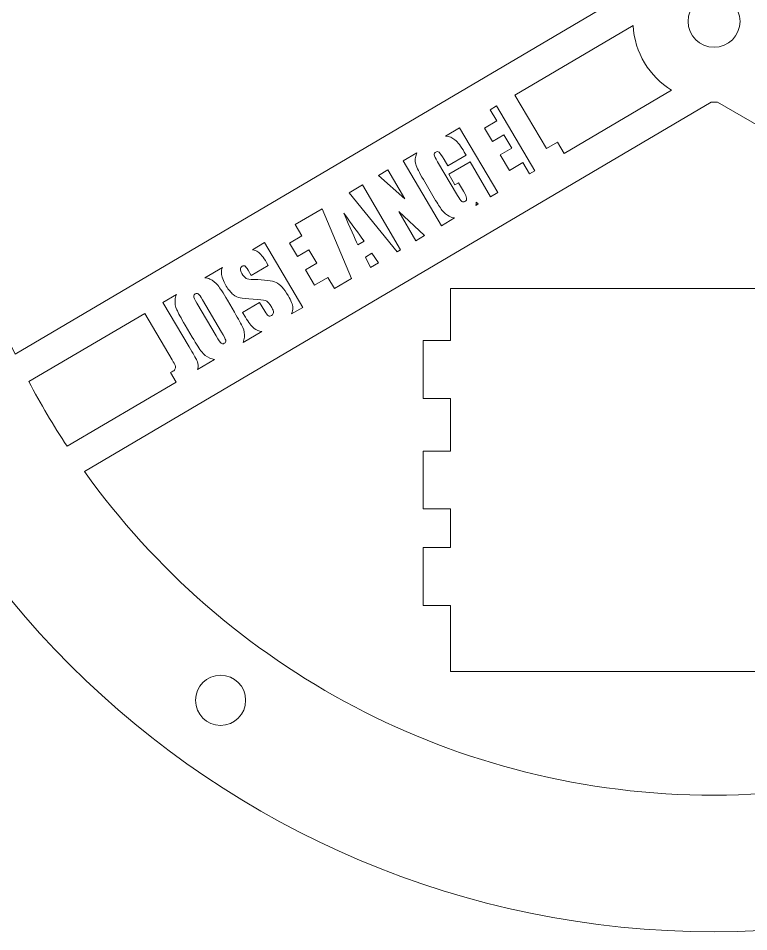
# Model space of a CAD drawing. Header units: millimetres. Extents: x -535 to 505, y -208 to 234.
# Drawn here: x -55.1 to 25.2, y -206.8 to -106.4 of the extents above; entities that cross this region are included whole.
import ezdxf

# ---------------------------------------------------------------- set-up
doc = ezdxf.new("R2010")
doc.units = ezdxf.units.MM
doc.header["$MEASUREMENT"] = 0
doc.layers.add('Capa 1', color=7, linetype='Continuous')

msp = doc.modelspace()

# ---------------------------------------------------------------- linework, layer by layer
at = {"layer": 'Capa 1', "color": 250, "lineweight": 20}
for points, knots in [([(21.3496, -6.7857), (76.5781, -6.7857), (121.3496, -51.5572), (121.3496, -106.7857), (121.3496, -106.7857), (121.3496, -162.0142), (76.5781, -206.7857), (21.3496, -206.7857), (21.3496, -206.7857), (-33.8789, -206.7857), (-78.6504, -162.0142), (-78.6504, -106.7857), (-78.6504, -106.7857), (-78.6504, -51.5572), (-33.8789, -6.7857), (21.3496, -6.7857)], [0, 0, 0, 0, 0.2, 0.2, 0.2, 0.2, 0.4, 0.4, 0.4, 0.4, 0.6, 0.6, 0.6, 0.6, 1, 1, 1, 1]), ([(-55.41, -143.3336), (-60.6927, -132.2629), (-63.6504, -119.8699), (-63.6504, -106.7857), (-63.6504, -106.7857), (-63.6504, -62.3694), (-29.5809, -25.9166), (13.8496, -22.1188), (13.8496, -22.1188), (13.8496, -22.1188), (13.8496, -102.0061), (13.8496, -102.0061), (13.8496, -102.0061), (13.6954, -102.2475), (13.5526, -102.497), (13.4219, -102.7535), (13.4219, -102.7535), (13.4219, -102.7535), (-55.41, -143.3336), (-55.41, -143.3336)], [0, 0, 0, 0, 0.16666667, 0.16666667, 0.16666667, 0.16666667, 0.33333333, 0.33333333, 0.33333333, 0.33333333, 0.5, 0.5, 0.5, 0.5, 0.66666667, 0.66666667, 0.66666667, 0.66666667, 1, 1, 1, 1]), ([(21.3496, -103.9356), (22.9236, -103.9356), (24.1996, -105.2116), (24.1996, -106.7856), (24.1996, -106.7856), (24.1996, -108.3596), (22.9236, -109.6356), (21.3496, -109.6356), (21.3496, -109.6356), (19.7756, -109.6356), (18.4996, -108.3596), (18.4996, -106.7856), (18.4996, -106.7856), (18.4996, -105.2116), (19.7756, -103.9356), (21.3496, -103.9356)], [0, 0, 0, 0, 0.2, 0.2, 0.2, 0.2, 0.4, 0.4, 0.4, 0.4, 0.6, 0.6, 0.6, 0.6, 1, 1, 1, 1]), ([(16.6596, -114.3417), (14.255, -112.846), (12.6164, -110.2349), (12.4681, -107.2314), (12.4681, -107.2314), (12.4681, -107.2314), (-0.526, -114.8922), (-0.526, -114.8922), (-0.526, -114.8922), (-0.526, -114.8922), (2.9341, -120.7612), (2.9341, -120.7612), (2.9341, -120.7612), (2.9341, -120.7612), (4.1448, -120.0475), (4.1448, -120.0475), (4.1448, -120.0475), (4.1448, -120.0475), (4.8765, -121.2885), (4.8765, -121.2885), (4.8765, -121.2885), (4.8765, -121.2885), (16.6596, -114.3417), (16.6596, -114.3417)], [0, 0, 0, 0, 0.14285714, 0.14285714, 0.14285714, 0.14285714, 0.28571429, 0.28571429, 0.28571429, 0.28571429, 0.42857143, 0.42857143, 0.42857143, 0.42857143, 0.57142857, 0.57142857, 0.57142857, 0.57142857, 0.71428571, 0.71428571, 0.71428571, 0.71428571, 1, 1, 1, 1]), ([(90.9272, -155.6164), (75.5484, -177.4899), (50.1197, -191.7857), (21.3496, -191.7857), (21.3496, -191.7857), (-7.1427, -191.7857), (-32.3581, -177.7649), (-47.7806, -156.2485), (-47.7806, -156.2485), (-47.7806, -156.2485), (21.0438, -115.6726), (21.0438, -115.6726), (21.0438, -115.6726), (21.1454, -115.6761), (21.2473, -115.6784), (21.3497, -115.6784), (21.3497, -115.6784), (21.4796, -115.6784), (21.6086, -115.675), (21.7371, -115.6695), (21.7371, -115.6695), (21.7371, -115.6695), (90.9272, -155.6164), (90.9272, -155.6164)], [0, 0, 0, 0, 0.14285714, 0.14285714, 0.14285714, 0.14285714, 0.28571429, 0.28571429, 0.28571429, 0.28571429, 0.42857143, 0.42857143, 0.42857143, 0.42857143, 0.57142857, 0.57142857, 0.57142857, 0.57142857, 0.71428571, 0.71428571, 0.71428571, 0.71428571, 1, 1, 1, 1]), ([(-2.5372, -116.0779), (-2.5372, -116.0779), (-3.2451, -116.4952), (-3.2451, -116.4952), (-3.2451, -116.4952), (-3.2451, -116.4952), (-2.5191, -117.7267), (-2.5191, -117.7267), (-2.5191, -117.7267), (-2.5191, -117.7267), (-3.8566, -118.5153), (-3.8566, -118.5153), (-3.8566, -118.5153), (-3.8566, -118.5153), (-2.9875, -119.9896), (-2.9875, -119.9896), (-2.9875, -119.9896), (-2.9875, -119.9896), (-1.7378, -119.2528), (-1.7378, -119.2528), (-1.7378, -119.2528), (-1.7378, -119.2528), (-0.8744, -120.7172), (-0.8744, -120.7172), (-0.8744, -120.7172), (-0.8744, -120.7172), (-2.1241, -121.454), (-2.1241, -121.454), (-2.1241, -121.454), (-2.1241, -121.454), (-1.1225, -123.1528), (-1.1225, -123.1528), (-1.1225, -123.1528), (-1.1225, -123.1528), (0.3517, -122.2837), (0.3517, -122.2837), (0.3517, -122.2837), (0.3517, -122.2837), (1.0834, -123.5248), (1.0834, -123.5248), (1.0834, -123.5248), (1.0834, -123.5248), (1.6546, -123.188), (1.6546, -123.188), (1.6546, -123.188), (1.6546, -123.188), (-2.5372, -116.0779), (-2.5372, -116.0779)], [0, 0, 0, 0, 0.07692308, 0.07692308, 0.07692308, 0.07692308, 0.15384615, 0.15384615, 0.15384615, 0.15384615, 0.23076923, 0.23076923, 0.23076923, 0.23076923, 0.30769231, 0.30769231, 0.30769231, 0.30769231, 0.38461538, 0.38461538, 0.38461538, 0.38461538, 0.46153846, 0.46153846, 0.46153846, 0.46153846, 0.53846154, 0.53846154, 0.53846154, 0.53846154, 0.61538462, 0.61538462, 0.61538462, 0.61538462, 0.69230769, 0.69230769, 0.69230769, 0.69230769, 0.76923077, 0.76923077, 0.76923077, 0.76923077, 0.84615385, 0.84615385, 0.84615385, 0.84615385, 1, 1, 1, 1]), ([(-6.5939, -118.4695), (-6.5939, -118.4695), (-8.1573, -119.3912), (-8.1573, -119.3912), (-8.1573, -119.3912), (-7.7273, -119.433), (-7.3771, -119.5658), (-7.108, -119.7919), (-7.108, -119.7919), (-6.7941, -120.0563), (-6.4516, -120.5035), (-6.0775, -121.138), (-6.0775, -121.138), (-6.0775, -121.138), (-5.8808, -121.4716), (-5.8808, -121.4716), (-5.8808, -121.4716), (-5.8808, -121.4716), (-7.8921, -122.6574), (-7.8921, -122.6574), (-7.8921, -122.6574), (-7.8921, -122.6574), (-8.3056, -121.956), (-8.3056, -121.956), (-8.3056, -121.956), (-8.5664, -121.5135), (-8.7475, -121.2474), (-8.8501, -121.1588), (-8.8501, -121.1588), (-8.9538, -121.0686), (-9.0759, -121.066), (-9.2158, -121.1485), (-9.2158, -121.1485), (-9.3362, -121.2195), (-9.3913, -121.3156), (-9.3787, -121.4375), (-9.3787, -121.4375), (-9.367, -121.5578), (-9.2433, -121.816), (-9.0111, -122.2098), (-9.0111, -122.2098), (-9.0111, -122.2098), (-6.8277, -125.9133), (-6.8277, -125.9133), (-6.8277, -125.9133), (-6.6243, -126.2583), (-6.4679, -126.4752), (-6.3596, -126.5584), (-6.3596, -126.5584), (-6.2515, -126.6414), (-6.1326, -126.646), (-6.0024, -126.5693), (-6.0024, -126.5693), (-5.8593, -126.4849), (-5.7997, -126.3664), (-5.8206, -126.212), (-5.8206, -126.212), (-5.843, -126.0586), (-5.9599, -125.8008), (-6.1719, -125.4411), (-6.1719, -125.4411), (-6.1719, -125.4411), (-6.711, -124.5267), (-6.711, -124.5267), (-6.711, -124.5267), (-6.711, -124.5267), (-7.1015, -124.7569), (-7.1015, -124.7569), (-7.1015, -124.7569), (-7.1015, -124.7569), (-7.7923, -123.5853), (-7.7923, -123.5853), (-7.7923, -123.5853), (-7.7923, -123.5853), (-5.4491, -122.2039), (-5.4491, -122.2039), (-5.4491, -122.2039), (-5.4491, -122.2039), (-3.1863, -126.042), (-3.1863, -126.042), (-3.1863, -126.042), (-3.1863, -126.042), (-2.402, -125.5796), (-2.402, -125.5796), (-2.402, -125.5796), (-2.402, -125.5796), (-6.5939, -118.4695), (-6.5939, -118.4695)], [0, 0, 0, 0, 0.04347826, 0.04347826, 0.04347826, 0.04347826, 0.08695652, 0.08695652, 0.08695652, 0.08695652, 0.13043478, 0.13043478, 0.13043478, 0.13043478, 0.17391304, 0.17391304, 0.17391304, 0.17391304, 0.2173913, 0.2173913, 0.2173913, 0.2173913, 0.26086957, 0.26086957, 0.26086957, 0.26086957, 0.30434783, 0.30434783, 0.30434783, 0.30434783, 0.34782609, 0.34782609, 0.34782609, 0.34782609, 0.39130435, 0.39130435, 0.39130435, 0.39130435, 0.43478261, 0.43478261, 0.43478261, 0.43478261, 0.47826087, 0.47826087, 0.47826087, 0.47826087, 0.52173913, 0.52173913, 0.52173913, 0.52173913, 0.56521739, 0.56521739, 0.56521739, 0.56521739, 0.60869565, 0.60869565, 0.60869565, 0.60869565, 0.65217391, 0.65217391, 0.65217391, 0.65217391, 0.69565217, 0.69565217, 0.69565217, 0.69565217, 0.73913043, 0.73913043, 0.73913043, 0.73913043, 0.7826087, 0.7826087, 0.7826087, 0.7826087, 0.82608696, 0.82608696, 0.82608696, 0.82608696, 0.86956522, 0.86956522, 0.86956522, 0.86956522, 0.91304348, 0.91304348, 0.91304348, 0.91304348, 1, 1, 1, 1]), ([(-11.2995, -121.2438), (-11.2995, -121.2438), (-12.7821, -122.1178), (-12.7821, -122.1178), (-12.7821, -122.1178), (-12.7821, -122.1178), (-8.5903, -129.2279), (-8.5903, -129.2279), (-8.5903, -129.2279), (-8.5903, -129.2279), (-7.1584, -128.3838), (-7.1584, -128.3838), (-7.1584, -128.3838), (-7.3649, -128.3502), (-7.5548, -128.2887), (-7.7281, -128.1984), (-7.7281, -128.1984), (-8.023, -128.0477), (-8.2671, -127.8495), (-8.4625, -127.6073), (-8.4625, -127.6073), (-8.6564, -127.3641), (-8.9109, -126.977), (-9.2236, -126.4465), (-9.2236, -126.4465), (-9.2236, -126.4465), (-10.5763, -124.1521), (-10.5763, -124.1521), (-10.5763, -124.1521), (-11.0108, -123.415), (-11.2874, -122.8567), (-11.4043, -122.476), (-11.4043, -122.476), (-11.5152, -122.117), (-11.4799, -121.7067), (-11.2995, -121.2438)], [0, 0, 0, 0, 0.1, 0.1, 0.1, 0.1, 0.2, 0.2, 0.2, 0.2, 0.3, 0.3, 0.3, 0.3, 0.4, 0.4, 0.4, 0.4, 0.5, 0.5, 0.5, 0.5, 0.6, 0.6, 0.6, 0.6, 0.7, 0.7, 0.7, 0.7, 0.8, 0.8, 0.8, 0.8, 1, 1, 1, 1]), ([(-14.4614, -123.1078), (-14.4614, -123.1078), (-15.4837, -123.7106), (-15.4837, -123.7106), (-15.4837, -123.7106), (-15.4837, -123.7106), (-12.5947, -126.274), (-12.5947, -126.274), (-12.5947, -126.274), (-12.5947, -126.274), (-14.4614, -123.1078), (-14.4614, -123.1078)], [0, 0, 0, 0, 0.25, 0.25, 0.25, 0.25, 0.5, 0.5, 0.5, 0.5, 1, 1, 1, 1]), ([(-17.2634, -124.7598), (-17.2634, -124.7598), (-18.7109, -125.6132), (-18.7109, -125.6132), (-18.7109, -125.6132), (-18.7109, -125.6132), (-13.4614, -132.0997), (-13.4614, -132.0997), (-13.4614, -132.0997), (-13.4614, -132.0997), (-13.0716, -131.8699), (-13.0716, -131.8699), (-13.0716, -131.8699), (-13.0716, -131.8699), (-17.2634, -124.7598), (-17.2634, -124.7598)], [0, 0, 0, 0, 0.2, 0.2, 0.2, 0.2, 0.4, 0.4, 0.4, 0.4, 0.6, 0.6, 0.6, 0.6, 1, 1, 1, 1]), ([(-21.7028, -127.377), (-21.7028, -127.377), (-24.651, -129.1152), (-24.651, -129.1152), (-24.651, -129.1152), (-24.651, -129.1152), (-23.925, -130.3467), (-23.925, -130.3467), (-23.925, -130.3467), (-23.925, -130.3467), (-25.2625, -131.1353), (-25.2625, -131.1353), (-25.2625, -131.1353), (-25.2625, -131.1353), (-24.3934, -132.6095), (-24.3934, -132.6095), (-24.3934, -132.6095), (-24.3934, -132.6095), (-23.1437, -131.8728), (-23.1437, -131.8728), (-23.1437, -131.8728), (-23.1437, -131.8728), (-22.2803, -133.3372), (-22.2803, -133.3372), (-22.2803, -133.3372), (-22.2803, -133.3372), (-23.53, -134.074), (-23.53, -134.074), (-23.53, -134.074), (-23.53, -134.074), (-22.5285, -135.7728), (-22.5285, -135.7728), (-22.5285, -135.7728), (-22.5285, -135.7728), (-21.0542, -134.9037), (-21.0542, -134.9037), (-21.0542, -134.9037), (-21.0542, -134.9037), (-20.3225, -136.1447), (-20.3225, -136.1447), (-20.3225, -136.1447), (-20.3225, -136.1447), (-18.4488, -135.0401), (-18.4488, -135.0401), (-18.4488, -135.0401), (-18.4488, -135.0401), (-21.7028, -127.377), (-21.7028, -127.377)], [0, 0, 0, 0, 0.07692308, 0.07692308, 0.07692308, 0.07692308, 0.15384615, 0.15384615, 0.15384615, 0.15384615, 0.23076923, 0.23076923, 0.23076923, 0.23076923, 0.30769231, 0.30769231, 0.30769231, 0.30769231, 0.38461538, 0.38461538, 0.38461538, 0.38461538, 0.46153846, 0.46153846, 0.46153846, 0.46153846, 0.53846154, 0.53846154, 0.53846154, 0.53846154, 0.61538462, 0.61538462, 0.61538462, 0.61538462, 0.69230769, 0.69230769, 0.69230769, 0.69230769, 0.76923077, 0.76923077, 0.76923077, 0.76923077, 0.84615385, 0.84615385, 0.84615385, 0.84615385, 1, 1, 1, 1]), ([(-4.8117, -127.0003), (-4.8117, -127.0003), (-4.5518, -126.847), (-4.5518, -126.847), (-4.5518, -126.847), (-4.5518, -126.847), (-4.7846, -126.6451), (-4.7846, -126.6451), (-4.7846, -126.6451), (-4.7829, -126.7693), (-4.792, -126.8877), (-4.8117, -127.0003)], [0, 0, 0, 0, 0.25, 0.25, 0.25, 0.25, 0.5, 0.5, 0.5, 0.5, 1, 1, 1, 1]), ([(-17.0766, -130.9272), (-17.6888, -130.1084), (-18.4286, -129.0842), (-19.2986, -127.8538), (-19.2986, -127.8538), (-18.6223, -129.4549), (-18.1086, -130.6124), (-17.7585, -131.3292), (-17.7585, -131.3292), (-17.7585, -131.3292), (-17.0766, -130.9272), (-17.0766, -130.9272)], [0, 0, 0, 0, 0.25, 0.25, 0.25, 0.25, 0.5, 0.5, 0.5, 0.5, 1, 1, 1, 1]), ([(-11.3923, -130.8799), (-11.3923, -130.8799), (-10.4374, -130.3169), (-10.4374, -130.3169), (-10.4374, -130.3169), (-10.4374, -130.3169), (-13.2848, -127.6699), (-13.2848, -127.6699), (-13.2848, -127.6699), (-13.2848, -127.6699), (-11.3923, -130.8799), (-11.3923, -130.8799)], [0, 0, 0, 0, 0.25, 0.25, 0.25, 0.25, 0.5, 0.5, 0.5, 0.5, 1, 1, 1, 1]), ([(-27.9998, -131.0895), (-27.9998, -131.0895), (-29.3396, -131.8794), (-29.3396, -131.8794), (-29.3396, -131.8794), (-29.1002, -131.9056), (-28.8978, -131.9759), (-28.7317, -132.0907), (-28.7317, -132.0907), (-28.4623, -132.2761), (-28.146, -132.6752), (-27.7844, -133.2886), (-27.7844, -133.2886), (-27.7844, -133.2886), (-27.604, -133.5945), (-27.604, -133.5945), (-27.604, -133.5945), (-27.604, -133.5945), (-29.4688, -134.6939), (-29.4688, -134.6939), (-29.4688, -134.6939), (-29.4688, -134.6939), (-29.8055, -134.1227), (-29.8055, -134.1227), (-29.8055, -134.1227), (-29.9628, -133.8559), (-30.0879, -133.6994), (-30.1783, -133.654), (-30.1783, -133.654), (-30.2687, -133.6086), (-30.3679, -133.6189), (-30.4785, -133.6841), (-30.4785, -133.6841), (-30.599, -133.7551), (-30.6613, -133.8577), (-30.6647, -133.9934), (-30.6647, -133.9934), (-30.6688, -134.1275), (-30.6125, -134.2937), (-30.4945, -134.4939), (-30.4945, -134.4939), (-30.3429, -134.7509), (-30.193, -134.9235), (-30.0462, -135.0124), (-30.0462, -135.0124), (-29.9021, -135.1007), (-29.6203, -135.1473), (-29.2002, -135.1495), (-29.2002, -135.1495), (-27.9964, -135.1568), (-27.1769, -135.2637), (-26.7454, -135.4674), (-26.7454, -135.4674), (-26.3122, -135.6704), (-25.8734, -136.1506), (-25.4282, -136.9057), (-25.4282, -136.9057), (-25.104, -137.4556), (-24.9301, -137.8992), (-24.9043, -138.237), (-24.9043, -138.237), (-24.8882, -138.4543), (-24.932, -138.6832), (-25.037, -138.9242), (-25.037, -138.9242), (-25.037, -138.9242), (-23.808, -138.1996), (-23.808, -138.1996), (-23.808, -138.1996), (-23.808, -138.1996), (-27.9998, -131.0895), (-27.9998, -131.0895)], [0, 0, 0, 0, 0.05263158, 0.05263158, 0.05263158, 0.05263158, 0.10526316, 0.10526316, 0.10526316, 0.10526316, 0.15789474, 0.15789474, 0.15789474, 0.15789474, 0.21052632, 0.21052632, 0.21052632, 0.21052632, 0.26315789, 0.26315789, 0.26315789, 0.26315789, 0.31578947, 0.31578947, 0.31578947, 0.31578947, 0.36842105, 0.36842105, 0.36842105, 0.36842105, 0.42105263, 0.42105263, 0.42105263, 0.42105263, 0.47368421, 0.47368421, 0.47368421, 0.47368421, 0.52631579, 0.52631579, 0.52631579, 0.52631579, 0.57894737, 0.57894737, 0.57894737, 0.57894737, 0.63157895, 0.63157895, 0.63157895, 0.63157895, 0.68421053, 0.68421053, 0.68421053, 0.68421053, 0.73684211, 0.73684211, 0.73684211, 0.73684211, 0.78947368, 0.78947368, 0.78947368, 0.78947368, 0.84210526, 0.84210526, 0.84210526, 0.84210526, 0.89473684, 0.89473684, 0.89473684, 0.89473684, 1, 1, 1, 1]), ([(-16.387, -133.8245), (-16.387, -133.8245), (-15.4922, -133.297), (-15.4922, -133.297), (-15.4922, -133.297), (-15.4922, -133.297), (-16.2171, -132.2624), (-16.2171, -132.2624), (-16.2171, -132.2624), (-16.2171, -132.2624), (-16.9413, -132.6893), (-16.9413, -132.6893), (-16.9413, -132.6893), (-16.9413, -132.6893), (-16.387, -133.8245), (-16.387, -133.8245)], [0, 0, 0, 0, 0.2, 0.2, 0.2, 0.2, 0.4, 0.4, 0.4, 0.4, 0.6, 0.6, 0.6, 0.6, 1, 1, 1, 1]), ([(-32.6459, -133.8286), (-32.6459, -133.8286), (-34.552, -134.9524), (-34.552, -134.9524), (-34.552, -134.9524), (-34.3677, -134.9765), (-34.1891, -135.0253), (-34.0168, -135.0991), (-34.0168, -135.0991), (-33.6574, -135.2513), (-33.365, -135.4758), (-33.1388, -135.77), (-33.1388, -135.77), (-32.9134, -136.0668), (-32.5657, -136.6119), (-32.0976, -137.4059), (-32.0976, -137.4059), (-32.0976, -137.4059), (-31.3186, -138.7272), (-31.3186, -138.7272), (-31.3186, -138.7272), (-30.861, -139.5034), (-30.5556, -140.0623), (-30.4031, -140.4065), (-30.4031, -140.4065), (-30.248, -140.7515), (-30.1883, -141.1132), (-30.2229, -141.4932), (-30.2229, -141.4932), (-30.2407, -141.6885), (-30.2863, -141.8782), (-30.3592, -142.0619), (-30.3592, -142.0619), (-30.3592, -142.0619), (-28.3014, -140.8487), (-28.3014, -140.8487), (-28.3014, -140.8487), (-28.6398, -140.8144), (-28.9227, -140.705), (-29.1512, -140.5215), (-29.1512, -140.5215), (-29.4545, -140.2749), (-29.7769, -139.862), (-30.1175, -139.2843), (-30.1175, -139.2843), (-30.1175, -139.2843), (-30.4158, -138.7783), (-30.4158, -138.7783), (-30.4158, -138.7783), (-30.4158, -138.7783), (-28.551, -137.6789), (-28.551, -137.6789), (-28.551, -137.6789), (-28.551, -137.6789), (-27.9975, -138.6178), (-27.9975, -138.6178), (-27.9975, -138.6178), (-27.8268, -138.9074), (-27.6913, -139.0776), (-27.5903, -139.1298), (-27.5903, -139.1298), (-27.4893, -139.1821), (-27.3726, -139.1682), (-27.2392, -139.0895), (-27.2392, -139.0895), (-27.1057, -139.0108), (-27.0372, -138.9002), (-27.0345, -138.756), (-27.0345, -138.756), (-27.0307, -138.6135), (-27.0903, -138.4382), (-27.2112, -138.2331), (-27.2112, -138.2331), (-27.4788, -137.7792), (-27.7162, -137.5178), (-27.9214, -137.4524), (-27.9214, -137.4524), (-28.1325, -137.3882), (-28.583, -137.3381), (-29.2747, -137.303), (-29.2747, -137.303), (-29.9674, -137.2662), (-30.4381, -137.2192), (-30.6891, -137.1654), (-30.6891, -137.1654), (-30.9384, -137.1106), (-31.1954, -136.9836), (-31.4565, -136.7824), (-31.4565, -136.7824), (-31.7177, -136.5811), (-31.97, -136.276), (-32.2117, -135.8659), (-32.2117, -135.8659), (-32.56, -135.2752), (-32.7403, -134.7982), (-32.7501, -134.4357), (-32.7501, -134.4357), (-32.7557, -134.2314), (-32.721, -134.0293), (-32.6459, -133.8286)], [0, 0, 0, 0, 0.03846154, 0.03846154, 0.03846154, 0.03846154, 0.07692308, 0.07692308, 0.07692308, 0.07692308, 0.11538462, 0.11538462, 0.11538462, 0.11538462, 0.15384615, 0.15384615, 0.15384615, 0.15384615, 0.19230769, 0.19230769, 0.19230769, 0.19230769, 0.23076923, 0.23076923, 0.23076923, 0.23076923, 0.26923077, 0.26923077, 0.26923077, 0.26923077, 0.30769231, 0.30769231, 0.30769231, 0.30769231, 0.34615385, 0.34615385, 0.34615385, 0.34615385, 0.38461538, 0.38461538, 0.38461538, 0.38461538, 0.42307692, 0.42307692, 0.42307692, 0.42307692, 0.46153846, 0.46153846, 0.46153846, 0.46153846, 0.5, 0.5, 0.5, 0.5, 0.53846154, 0.53846154, 0.53846154, 0.53846154, 0.57692308, 0.57692308, 0.57692308, 0.57692308, 0.61538462, 0.61538462, 0.61538462, 0.61538462, 0.65384615, 0.65384615, 0.65384615, 0.65384615, 0.69230769, 0.69230769, 0.69230769, 0.69230769, 0.73076923, 0.73076923, 0.73076923, 0.73076923, 0.76923077, 0.76923077, 0.76923077, 0.76923077, 0.80769231, 0.80769231, 0.80769231, 0.80769231, 0.84615385, 0.84615385, 0.84615385, 0.84615385, 0.88461538, 0.88461538, 0.88461538, 0.88461538, 0.92307692, 0.92307692, 0.92307692, 0.92307692, 1, 1, 1, 1]), ([(-37.6945, -136.8051), (-37.6945, -136.8051), (-39.1642, -137.6715), (-39.1642, -137.6715), (-39.1642, -137.6715), (-39.1642, -137.6715), (-36.3046, -142.5219), (-36.3046, -142.5219), (-36.3046, -142.5219), (-35.8489, -143.2948), (-35.5644, -143.7959), (-35.4502, -144.0268), (-35.4502, -144.0268), (-35.336, -144.2577), (-35.2922, -144.4994), (-35.3152, -144.7542), (-35.3152, -144.7542), (-35.3244, -144.8455), (-35.3436, -144.9333), (-35.3727, -145.0177), (-35.3727, -145.0177), (-35.3727, -145.0177), (-33.502, -143.9148), (-33.502, -143.9148), (-33.502, -143.9148), (-33.6863, -143.8906), (-33.8647, -143.8419), (-34.037, -143.7682), (-34.037, -143.7682), (-34.3964, -143.616), (-34.6889, -143.3915), (-34.9149, -143.0973), (-34.9149, -143.0973), (-35.1405, -142.8004), (-35.488, -142.2554), (-35.9562, -141.4613), (-35.9562, -141.4613), (-35.9562, -141.4613), (-36.7351, -140.14), (-36.7351, -140.14), (-36.7351, -140.14), (-37.1928, -139.3638), (-37.4981, -138.8049), (-37.6507, -138.4607), (-37.6507, -138.4607), (-37.8057, -138.1158), (-37.8655, -137.7541), (-37.8308, -137.374), (-37.8308, -137.374), (-37.813, -137.1786), (-37.7675, -136.989), (-37.6945, -136.8051)], [0, 0, 0, 0, 0.07142857, 0.07142857, 0.07142857, 0.07142857, 0.14285714, 0.14285714, 0.14285714, 0.14285714, 0.21428571, 0.21428571, 0.21428571, 0.21428571, 0.28571429, 0.28571429, 0.28571429, 0.28571429, 0.35714286, 0.35714286, 0.35714286, 0.35714286, 0.42857143, 0.42857143, 0.42857143, 0.42857143, 0.5, 0.5, 0.5, 0.5, 0.57142857, 0.57142857, 0.57142857, 0.57142857, 0.64285714, 0.64285714, 0.64285714, 0.64285714, 0.71428571, 0.71428571, 0.71428571, 0.71428571, 0.78571429, 0.78571429, 0.78571429, 0.78571429, 0.85714286, 0.85714286, 0.85714286, 0.85714286, 1, 1, 1, 1]), ([(-34.8255, -137.3761), (-35.0365, -137.0182), (-35.1913, -136.8002), (-35.2899, -136.7224), (-35.2899, -136.7224), (-35.3874, -136.6462), (-35.4969, -136.6427), (-35.6173, -136.7136), (-35.6173, -136.7136), (-35.7198, -136.7741), (-35.7739, -136.8608), (-35.7813, -136.9748), (-35.7813, -136.9748), (-35.788, -137.0862), (-35.6747, -137.3417), (-35.4406, -137.7388), (-35.4406, -137.7388), (-35.4406, -137.7388), (-33.3156, -141.3431), (-33.3156, -141.3431), (-33.3156, -141.3431), (-33.0518, -141.7905), (-32.8708, -142.0566), (-32.7736, -142.1396), (-32.7736, -142.1396), (-32.6755, -142.2243), (-32.5617, -142.2274), (-32.4316, -142.1507), (-32.4316, -142.1507), (-32.2981, -142.072), (-32.2474, -141.961), (-32.281, -141.8185), (-32.281, -141.8185), (-32.3145, -141.676), (-32.4665, -141.3775), (-32.7342, -140.9234), (-32.7342, -140.9234), (-32.7342, -140.9234), (-34.8255, -137.3761), (-34.8255, -137.3761)], [0, 0, 0, 0, 0.09090909, 0.09090909, 0.09090909, 0.09090909, 0.18181818, 0.18181818, 0.18181818, 0.18181818, 0.27272727, 0.27272727, 0.27272727, 0.27272727, 0.36363636, 0.36363636, 0.36363636, 0.36363636, 0.45454545, 0.45454545, 0.45454545, 0.45454545, 0.54545455, 0.54545455, 0.54545455, 0.54545455, 0.63636364, 0.63636364, 0.63636364, 0.63636364, 0.72727273, 0.72727273, 0.72727273, 0.72727273, 0.81818182, 0.81818182, 0.81818182, 0.81818182, 1, 1, 1, 1]), ([(-49.693, -153.4603), (-51.2031, -151.1665), (-52.6045, -148.7953), (-53.8914, -146.354), (-53.8914, -146.354), (-53.8914, -146.354), (-41.1754, -138.8572), (-41.1754, -138.8572), (-41.1754, -138.8572), (-41.1754, -138.8572), (-38.1565, -143.9778), (-38.1565, -143.9778), (-38.1565, -143.9778), (-37.9838, -144.2707), (-37.8743, -144.4714), (-37.8279, -144.5799), (-37.8279, -144.5799), (-37.7788, -144.6892), (-37.7751, -144.8033), (-37.8152, -144.9212), (-37.8152, -144.9212), (-37.8554, -145.0391), (-37.9475, -145.1395), (-38.0875, -145.222), (-38.0875, -145.222), (-38.1411, -145.2537), (-38.2302, -145.2996), (-38.3548, -145.3599), (-38.3548, -145.3599), (-38.3548, -145.3599), (-37.7353, -146.4106), (-37.7353, -146.4106), (-37.7353, -146.4106), (-37.7353, -146.4106), (-49.693, -153.4603), (-49.693, -153.4603)], [0, 0, 0, 0, 0.1, 0.1, 0.1, 0.1, 0.2, 0.2, 0.2, 0.2, 0.3, 0.3, 0.3, 0.3, 0.4, 0.4, 0.4, 0.4, 0.5, 0.5, 0.5, 0.5, 0.6, 0.6, 0.6, 0.6, 0.7, 0.7, 0.7, 0.7, 0.8, 0.8, 0.8, 0.8, 1, 1, 1, 1]), ([(-32.8365, -178.6164), (-31.3177, -178.6164), (-30.0865, -179.8476), (-30.0865, -181.3664), (-30.0865, -181.3664), (-30.0865, -182.8852), (-31.3177, -184.1164), (-32.8365, -184.1164), (-32.8365, -184.1164), (-34.3553, -184.1164), (-35.5865, -182.8852), (-35.5865, -181.3664), (-35.5865, -181.3664), (-35.5865, -179.8476), (-34.3553, -178.6164), (-32.8365, -178.6164)], [0, 0, 0, 0, 0.2, 0.2, 0.2, 0.2, 0.4, 0.4, 0.4, 0.4, 0.6, 0.6, 0.6, 0.6, 1, 1, 1, 1])]:
    msp.add_open_spline(points, degree=3, knots=knots, dxfattribs=at)
at = {"layer": 'Capa 1', "color": 250, "lineweight": 9}
msp.add_open_spline([(-7.5882, -136.1218), (-7.5882, -136.1218), (46.4119, -136.1218), (46.4119, -136.1218), (46.4119, -136.1218), (46.4119, -136.1218), (46.4119, -141.8559), (46.4119, -141.8559), (46.4119, -141.8559), (46.4119, -141.8559), (49.4125, -141.8448), (49.4125, -141.8448), (49.4125, -141.8448), (49.4125, -141.8448), (49.4124, -148.1952), (49.4124, -148.1952), (49.4124, -148.1952), (49.4124, -148.1952), (46.4119, -148.2063), (46.4119, -148.2063), (46.4119, -148.2063), (46.4119, -148.2063), (46.4119, -153.9915), (46.4119, -153.9915), (46.4119, -153.9915), (46.4119, -153.9915), (49.4122, -153.9805), (49.4122, -153.9805), (49.4122, -153.9805), (49.4122, -153.9805), (49.4121, -160.3309), (49.4121, -160.3309), (49.4121, -160.3309), (49.4121, -160.3309), (46.4119, -160.3419), (46.4119, -160.3419), (46.4119, -160.3419), (46.4119, -160.3419), (46.4119, -164.5932), (46.4119, -164.5932), (46.4119, -164.5932), (46.4119, -164.5932), (49.4127, -164.5821), (49.4127, -164.5821), (49.4127, -164.5821), (49.4127, -164.5821), (49.4125, -170.9325), (49.4125, -170.9325), (49.4125, -170.9325), (49.4125, -170.9325), (46.4119, -170.9436), (46.4119, -170.9436), (46.4119, -170.9436), (46.4119, -170.9436), (46.4119, -178.1982), (46.4119, -178.1982), (46.4119, -178.1982), (46.4119, -178.1982), (-7.5882, -178.1982), (-7.5882, -178.1982), (-7.5882, -178.1982), (-7.5882, -178.1982), (-7.5882, -170.9325), (-7.5882, -170.9325), (-7.5882, -170.9325), (-7.5882, -170.9325), (-10.5882, -170.9435), (-10.5882, -170.9435), (-10.5882, -170.9435), (-10.5882, -170.9435), (-10.5881, -164.5932), (-10.5881, -164.5932), (-10.5881, -164.5932), (-10.5881, -164.5932), (-7.5882, -164.5821), (-7.5882, -164.5821), (-7.5882, -164.5821), (-7.5882, -164.5821), (-7.5882, -160.3309), (-7.5882, -160.3309), (-7.5882, -160.3309), (-7.5882, -160.3309), (-10.5887, -160.3419), (-10.5887, -160.3419), (-10.5887, -160.3419), (-10.5887, -160.3419), (-10.5886, -153.9915), (-10.5886, -153.9915), (-10.5886, -153.9915), (-10.5886, -153.9915), (-7.5882, -153.9805), (-7.5882, -153.9805), (-7.5882, -153.9805), (-7.5882, -153.9805), (-7.5882, -148.1952), (-7.5882, -148.1952), (-7.5882, -148.1952), (-7.5882, -148.1952), (-10.5883, -148.2063), (-10.5883, -148.2063), (-10.5883, -148.2063), (-10.5883, -148.2063), (-10.5883, -141.8559), (-10.5883, -141.8559), (-10.5883, -141.8559), (-10.5883, -141.8559), (-7.5882, -141.8448), (-7.5882, -141.8448), (-7.5882, -141.8448), (-7.5882, -141.8448), (-7.5882, -136.1218), (-7.5882, -136.1218)], degree=3, knots=[0, 0, 0, 0, 0.03448276, 0.03448276, 0.03448276, 0.03448276, 0.06896552, 0.06896552, 0.06896552, 0.06896552, 0.10344828, 0.10344828, 0.10344828, 0.10344828, 0.13793103, 0.13793103, 0.13793103, 0.13793103, 0.17241379, 0.17241379, 0.17241379, 0.17241379, 0.20689655, 0.20689655, 0.20689655, 0.20689655, 0.24137931, 0.24137931, 0.24137931, 0.24137931, 0.27586207, 0.27586207, 0.27586207, 0.27586207, 0.31034483, 0.31034483, 0.31034483, 0.31034483, 0.34482759, 0.34482759, 0.34482759, 0.34482759, 0.37931034, 0.37931034, 0.37931034, 0.37931034, 0.4137931, 0.4137931, 0.4137931, 0.4137931, 0.44827586, 0.44827586, 0.44827586, 0.44827586, 0.48275862, 0.48275862, 0.48275862, 0.48275862, 0.51724138, 0.51724138, 0.51724138, 0.51724138, 0.55172414, 0.55172414, 0.55172414, 0.55172414, 0.5862069, 0.5862069, 0.5862069, 0.5862069, 0.62068966, 0.62068966, 0.62068966, 0.62068966, 0.65517241, 0.65517241, 0.65517241, 0.65517241, 0.68965517, 0.68965517, 0.68965517, 0.68965517, 0.72413793, 0.72413793, 0.72413793, 0.72413793, 0.75862069, 0.75862069, 0.75862069, 0.75862069, 0.79310345, 0.79310345, 0.79310345, 0.79310345, 0.82758621, 0.82758621, 0.82758621, 0.82758621, 0.86206897, 0.86206897, 0.86206897, 0.86206897, 0.89655172, 0.89655172, 0.89655172, 0.89655172, 0.93103448, 0.93103448, 0.93103448, 0.93103448, 1, 1, 1, 1], dxfattribs=at)

doc.saveas('drawing.dxf')
